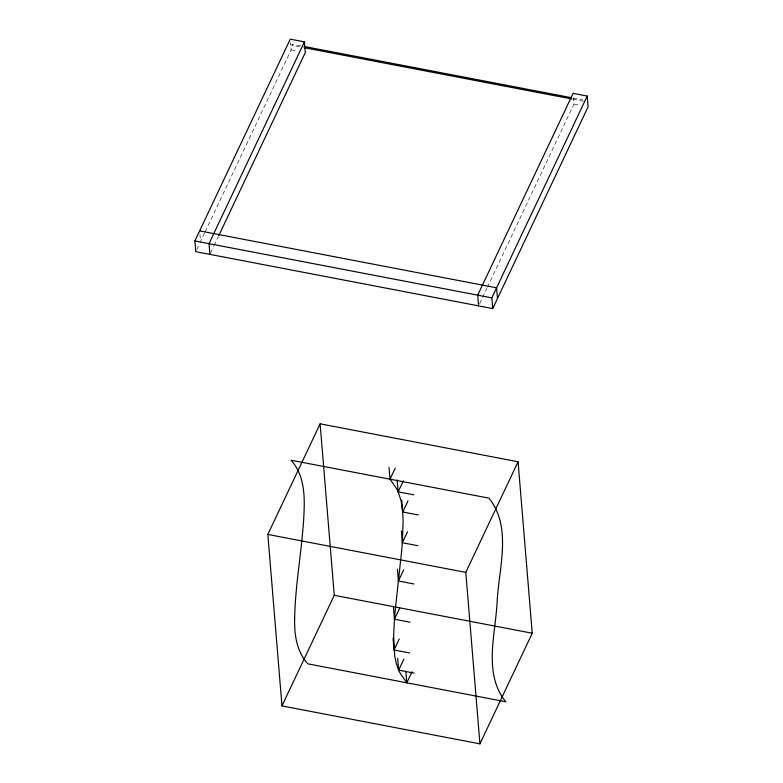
<?xml version="1.0" encoding="UTF-8"?>
<svg xmlns="http://www.w3.org/2000/svg" width="783" height="783" viewBox="0 0 783 783"><rect width="100%" height="100%" fill="white"/><g stroke="black" fill="none" stroke-linecap="round" stroke-linejoin="round"><path stroke-width="0.59" stroke-dasharray="3.92 2.94" d="M196.729 249.66L199.577 243.621M199.949 242.847L204.637 232.923M205.156 231.817L291.168 49.867L290.571 42.722M210.431 253.271L213.563 246.655M214.082 245.559L218.251 236.73M479.617 303.667L486.918 288.222M487.437 287.126L573.968 104.07L573.479 98.11M300.652 45.805L292.245 44.191L291.981 44.758L292.03 45.365L300.427 46.98M292.03 45.365L292.245 44.191M573.156 98.032L582.758 99.872M572.941 99.206L583.746 101.281M291.168 49.867L297.06 50.993M573.968 104.07L579.86 105.196M199.939 234.469L200.331 239.226"/><path stroke-width="1.17" d="M394.446 619.245A157.148 42.106 -79.2 0 1 395.112 611.278L401.679 550.694A157.148 42.106 -79.2 0 0 402.345 542.736L403.147 520.489L401.777 500.19M478.579 305.869L477.699 295.152L573.087 93.353L587.221 96.064L588.111 106.782L492.722 308.58L195.779 251.666L194.889 240.949L290.278 39.15L304.421 41.861L305.301 52.578L218.78 235.634M304.421 41.861L209.032 243.66L209.913 254.377M267.825 534.437L320.11 423.818L518.072 461.764L532.234 633.232L479.94 743.85L281.978 705.914L267.825 534.437L465.787 572.383L479.94 743.85M281.978 705.914L334.263 595.295L320.11 423.818M418.308 514.969L402.756 511.984L401.053 500.631L398.146 491.832A157.452 42.184 -79.2 0 0 396.56 488.641L389.993 479.176L395.219 468.117M413.698 494.817L398.146 491.832L403.372 480.772M492.722 308.58L491.832 297.863L587.221 96.064M402.756 511.984L407.982 500.924M417.897 545.722L402.345 542.736L407.571 531.677M413.953 583.971L398.4 580.986L403.627 569.926M399.673 608.185L394.446 619.245L393.643 635.894L394.73 656.017L396.374 663.788L398.645 670.15A157.452 42.184 -79.2 0 0 400.24 673.341L406.798 682.805L412.034 671.736M409.597 652.983L394.045 649.998L399.271 638.938M414.207 673.126L398.645 670.15L403.881 659.09M465.787 572.383L518.072 461.764M304.254 46.491L570.758 97.572M304.029 47.665L571.737 98.971M199.645 230.897L496.588 287.811L497.469 298.519M194.889 240.949L491.832 297.863M334.263 595.295L532.234 633.232M409.998 622.221L394.446 619.245L393.477 607.451M397.167 480.048L398.146 491.832M401.376 530.952L402.345 542.736M389.024 467.392L389.993 479.176M397.421 569.202L398.4 580.986M405.829 671.011L406.798 682.805M397.676 658.356L398.645 670.15M393.066 638.204L394.045 649.998M294.643 618.815C294.242 634.651 296.708 651.72 307.817 663.827L505.779 701.774C483.111 673.889 495.424 634.827 497.088 602.44C498.614 568.517 512.493 527.566 488.974 498.145L291.012 460.208C303.824 474.146 304.881 494.171 304.039 512.092C302.551 547.806 295.23 583.051 294.643 618.815"/></g></svg>
